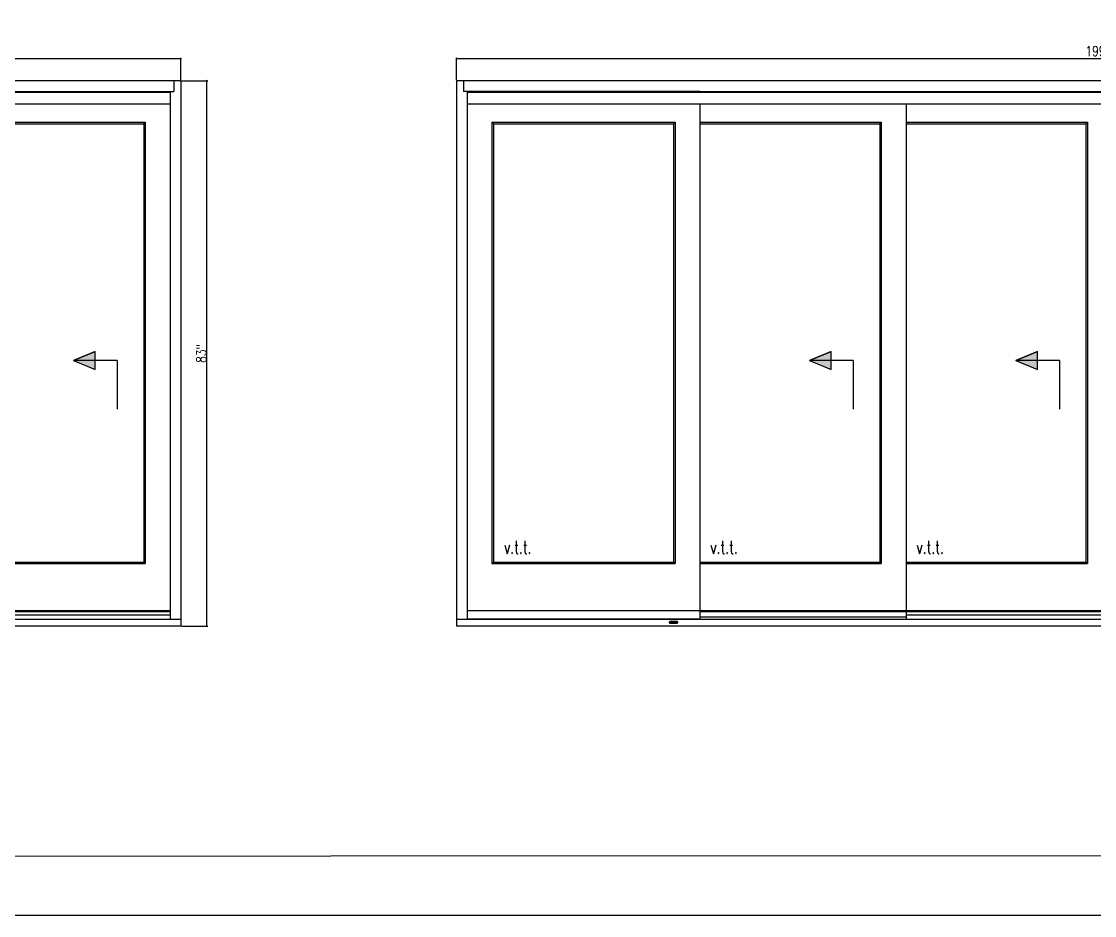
# Model space of a CAD drawing. Header units: inches. Extents: x 1985 to 11287, y 379 to 3234.
# Drawn here: x 8129.9 to 8293.2, y 1214.7 to 1350.8 of the extents above; entities that cross this region are included whole.
import ezdxf

# ---------------------------------------------------------------- set-up
doc = ezdxf.new("R2010")
doc.units = ezdxf.units.IN
doc.header["$MEASUREMENT"] = 0
doc.layers.get('0').update_dxf_attribs({"linetype": 'CONTINUOUS'})
doc.layers.get('Defpoints').update_dxf_attribs({"linetype": 'CONTINUOUS'})
for name, color, linetype in [('COTE1-1 99', 7, 'CONTINUOUS'), ('elevation 99', 7, 'CONTINUOUS'), ('opening side 99', 1, 'CONTINUOUS'), ('separation 99', 3, 'CONTINUOUS')]:
    doc.layers.add(name, color=color, linetype=linetype)
doc.styles.get("Standard").update_dxf_attribs({"font": 'txt.shx', "width": 0.8})
doc.dimstyles.new('Elevation', dxfattribs={"dimscale": 2, "dimtxt": 0.75, "dimasz": 0.0625, "dimexe": 0.0625, "dimexo": 0.0625, "dimgap": 0.0625, "dimtad": 1, "dimdec": 5, "dimzin": 0, "dimdsep": 46, "dimlunit": 5, "dimtxsty": 'Standard', "dimblk1": 'OBLIQUE', "dimblk2": 'OBLIQUE', "dimsah": 1, "dimcen": 2, "dimdle": 0.0625, "dimclrd": 1, "dimclre": 1, "dimadec": 1, "dimazin": 0, "dimtfac": 0.375, "dimtdec": 5, "dimtmove": 0, "dimatfit": 3, "dimldrblk": 'OBLIQUE', "dimfxl": 1, "dimfrac": 2, "dimtolj": 1, "dimtzin": 0, "dimarcsym": 0})

# ---------------------------------------------------------------- blocks, each defined once
blk = doc.blocks.new('_OBLIQUE')
at = {"color": 0, "linetype": 'ByBlock'}
blk.add_line((-0.5, -0.5), (0.5, 0.5), dxfattribs=at)
blk = doc.blocks.new('*D21')
at = {"layer": 'COTE1-1 99', "color": 1, "lineweight": -2, "transparency": 16777216}
for p, q in [((8154.26, 1341.73), (8158.27, 1341.73)), ((8158.14, 1258.61), (8158.14, 1341.86)), ((8154.26, 1258.73), (8158.27, 1258.73))]:
    blk.add_line(p, q, dxfattribs=at)
at = {"layer": 'Defpoints', "color": 0, "transparency": 16777216}
for p in [(8154.14, 1341.73), (8158.14, 1341.73), (8154.14, 1258.73)]:
    blk.add_point(p, dxfattribs=at)
at = {"layer": 'COTE1-1 99', "color": 1, "lineweight": -2, "transparency": 16777216, "xscale": 0.125, "yscale": 0.125, "zscale": 0.125}
for p, rotation in [((8158.14, 1341.73), 90), ((8158.14, 1258.73), 270)]:
    blk.add_blockref('_OBLIQUE', p, dxfattribs=dict(at, rotation=rotation))
at = {"layer": 'COTE1-1 99', "color": 0, "transparency": 16777216, "insert": (8157.27, 1300.23), "char_height": 1.5, "attachment_point": 5, "rotation": 90}
blk.add_mtext('\\A1;83"', dxfattribs=at)
blk = doc.blocks.new('*D22')
at = {"layer": 'COTE1-1 99', "color": 1, "lineweight": -2, "transparency": 16777216}
for p, q in [((8052.64, 1345.14), (8154.26, 1345.14)), ((8052.76, 1341.86), (8052.76, 1345.26)), ((8154.14, 1341.86), (8154.14, 1345.26))]:
    blk.add_line(p, q, dxfattribs=at)
at = {"layer": 'Defpoints', "color": 0, "transparency": 16777216}
for p in [(8154.14, 1345.14), (8052.76, 1341.73), (8154.14, 1341.73)]:
    blk.add_point(p, dxfattribs=at)
at = {"layer": 'COTE1-1 99', "color": 1, "lineweight": -2, "transparency": 16777216, "xscale": 0.125, "yscale": 0.125, "zscale": 0.125, "rotation": 180}
blk.add_blockref('_OBLIQUE', (8052.76, 1345.14), dxfattribs=at)
at = {"layer": 'COTE1-1 99', "color": 1, "lineweight": -2, "transparency": 16777216, "xscale": 0.125, "yscale": 0.125, "zscale": 0.125}
blk.add_blockref('_OBLIQUE', (8154.14, 1345.14), dxfattribs=at)
at = {"layer": 'COTE1-1 99', "color": 0, "transparency": 16777216, "insert": (8103.45, 1346.01), "char_height": 1.5, "attachment_point": 5}
blk.add_mtext('\\A1;101 3/8"', dxfattribs=at)
blk = doc.blocks.new('*D20')
at = {"layer": 'COTE1-1 99', "color": 1, "lineweight": -2, "transparency": 16777216}
for p, q in [((8195.99, 1345.14), (8395.74, 1345.14)), ((8196.12, 1341.86), (8196.12, 1345.26)), ((8395.62, 1341.86), (8395.62, 1345.26))]:
    blk.add_line(p, q, dxfattribs=at)
at = {"layer": 'Defpoints', "color": 0, "transparency": 16777216}
for p in [(8395.62, 1345.14), (8196.12, 1341.73), (8395.62, 1341.73)]:
    blk.add_point(p, dxfattribs=at)
at = {"layer": 'COTE1-1 99', "color": 1, "lineweight": -2, "transparency": 16777216, "xscale": 0.125, "yscale": 0.125, "zscale": 0.125, "rotation": 180}
blk.add_blockref('_OBLIQUE', (8196.12, 1345.14), dxfattribs=at)
at = {"layer": 'COTE1-1 99', "color": 1, "lineweight": -2, "transparency": 16777216, "xscale": 0.125, "yscale": 0.125, "zscale": 0.125}
blk.add_blockref('_OBLIQUE', (8395.62, 1345.14), dxfattribs=at)
at = {"layer": 'COTE1-1 99', "color": 0, "transparency": 16777216, "insert": (8295.87, 1346.01), "char_height": 1.5, "attachment_point": 5}
blk.add_mtext('\\A1;199 1/2"', dxfattribs=at)

msp = doc.modelspace()

# ---------------------------------------------------------------- hatches: boundary and pattern name
at = {"layer": 'opening side 99'}
h = msp.add_hatch(color=256, dxfattribs=at)
h.paths.add_polyline_path([(8141.147745, 1297.798863), (8141.147745, 1299.17521), (8137.82495, 1299.17521)])
h.paths.add_polyline_path([(8137.82495, 1299.17521), (8141.147745, 1299.17521), (8141.147745, 1300.551557)])
h = msp.add_hatch(color=256, dxfattribs=at)
h.paths.add_polyline_path([(8253.125749, 1297.798863), (8253.125749, 1299.17521), (8249.802954, 1299.17521)])
h.paths.add_polyline_path([(8249.802954, 1299.17521), (8253.125749, 1299.17521), (8253.125749, 1300.551557)])
h = msp.add_hatch(color=256, dxfattribs=at)
h.paths.add_polyline_path([(8284.500744, 1297.798863), (8284.500744, 1299.17521), (8281.177949, 1299.17521)])
h.paths.add_polyline_path([(8281.177949, 1299.17521), (8284.500744, 1299.17521), (8284.500744, 1300.551557)])

# ---------------------------------------------------------------- linework, layer by layer
at = {"layer": 'elevation 99'}
for p, q in [((8154.139644, 1341.730678), (8052.764654, 1341.730693)), ((8153.077144, 1341.730683), (8153.077144, 1340.105683)), ((8154.139644, 1341.730683), (8154.139644, 1258.730673)), ((8297.492643, 1341.730678), (8196.117653, 1341.730693)), ((8196.117653, 1341.730693), (8196.117653, 1258.730693)), ((8197.180153, 1341.730693), (8197.180153, 1340.105693)), ((8152.514644, 1339.980693), (8054.389654, 1339.980693)), ((8084.827169, 1340.105683), (8153.077144, 1340.105683)), ((8152.514644, 1340.105683), (8152.514644, 1259.79793)), ((8233.117653, 1340.105693), (8197.180153, 1340.105693)), ((8197.742653, 1340.105693), (8197.742653, 1259.797939)), ((8295.867643, 1339.980693), (8197.742653, 1339.980693)), ((8228.180168, 1340.105683), (8296.430143, 1340.105683)), ((8054.389654, 1338.259693), (8152.514644, 1338.259693)), ((8197.742653, 1338.259693), (8295.867643, 1338.259693)), ((8233.117653, 1338.259693), (8233.117653, 1259.847934)), ((8264.492648, 1338.259693), (8264.492648, 1259.79793)), ((8264.492648, 1338.259693), (8264.492648, 1259.79793)), ((8121.139649, 1335.436005), (8148.755711, 1335.436005)), ((8121.139649, 1335.168134), (8148.514639, 1335.168134)), ((8148.514639, 1335.168134), (8148.51458, 1268.485643)), ((8148.514639, 1335.168134), (8148.755711, 1335.436005)), ((8148.755711, 1335.436005), (8148.755652, 1268.244572)), ((8201.501587, 1335.436016), (8201.501528, 1268.244582)), ((8201.501587, 1335.436016), (8229.35872, 1335.436016)), ((8201.742658, 1335.168144), (8201.501587, 1335.436016)), ((8201.742658, 1335.168144), (8201.742599, 1268.485653)), ((8201.742658, 1335.168144), (8229.117648, 1335.168134)), ((8229.117648, 1335.168144), (8229.117589, 1268.485653)), ((8229.117648, 1335.168144), (8229.35872, 1335.436016)), ((8229.35872, 1335.436016), (8229.358661, 1268.244582)), ((8233.117653, 1335.168134), (8233.117594, 1268.485643)), ((8233.117653, 1335.436005), (8260.733715, 1335.436005)), ((8233.117653, 1335.168134), (8260.492643, 1335.168134)), ((8260.492643, 1335.168134), (8260.492584, 1268.485643)), ((8260.492643, 1335.168134), (8260.733715, 1335.436005)), ((8260.733715, 1335.436005), (8260.733656, 1268.244572)), ((8264.492648, 1335.436005), (8292.10871, 1335.436005)), ((8264.492648, 1335.168134), (8291.867638, 1335.168134)), ((8291.867638, 1335.168134), (8291.867579, 1268.485643)), ((8291.867638, 1335.168134), (8292.10871, 1335.436005)), ((8292.10871, 1335.436005), (8292.108651, 1268.244572)), ((8121.13959, 1268.485643), (8148.51458, 1268.485643)), ((8121.139649, 1268.244572), (8148.755652, 1268.244572)), ((8148.755652, 1268.244572), (8148.51458, 1268.485643)), ((8201.501528, 1268.244582), (8201.742599, 1268.485653)), ((8201.501528, 1268.244582), (8229.358661, 1268.244582)), ((8201.742599, 1268.485653), (8229.117589, 1268.485643)), ((8229.358661, 1268.244582), (8229.117589, 1268.485653)), ((8233.117594, 1268.485643), (8260.492584, 1268.485643)), ((8233.117653, 1268.244572), (8260.733656, 1268.244572)), ((8260.733656, 1268.244572), (8260.492584, 1268.485643)), ((8264.492589, 1268.485643), (8291.867579, 1268.485643)), ((8264.492648, 1268.244572), (8292.108651, 1268.244572)), ((8292.108651, 1268.244572), (8291.867579, 1268.485643)), ((8121.139649, 1261.110683), (8152.514644, 1261.110683)), ((8121.139649, 1260.950683), (8152.514644, 1260.950683)), ((8121.139649, 1260.450924), (8152.514644, 1260.450919)), ((8197.742653, 1261.110683), (8233.117653, 1261.110683)), ((8233.117653, 1261.110683), (8264.492648, 1261.110683)), ((8233.117653, 1260.950683), (8264.492648, 1260.950683)), ((8264.492648, 1261.110683), (8295.867643, 1261.110683)), ((8264.492648, 1260.950683), (8295.867643, 1260.950683)), ((8264.492648, 1260.450924), (8295.867643, 1260.450919)), ((8052.764654, 1259.797939), (8154.139644, 1259.797924)), ((8196.117653, 1259.797939), (8228.180168, 1259.797929)), ((8196.117653, 1259.797939), (8297.492643, 1259.797924)), ((8197.742653, 1259.847939), (8233.117653, 1259.847934)), ((8229.617856, 1259.45416), (8228.617653, 1259.45416)), ((8229.617856, 1259.141685), (8228.617653, 1259.141685)), ((8229.586403, 1259.397935), (8228.648903, 1259.397935)), ((8228.648903, 1259.397935), (8228.648903, 1259.197935)), ((8229.586403, 1259.197935), (8228.648903, 1259.197935)), ((8229.586403, 1259.397935), (8229.586403, 1259.197935)), ((8233.117653, 1260.157934), (8264.492648, 1260.157929)), ((8154.139644, 1258.730673), (8089.764654, 1258.730693)), ((8266.117648, 1258.730683), (8196.117653, 1258.730693)), ((8266.117648, 1258.730683), (8228.180168, 1258.730683)), ((8266.117648, 1258.730683), (8233.117653, 1258.730693)), ((8297.492643, 1258.730673), (8233.117653, 1258.730693)), ((8266.117648, 1258.730683), (8234.680168, 1258.730683)), ((8266.117648, 1258.730683), (8234.680168, 1258.730683))]:
    msp.add_line(p, q, dxfattribs=at)
for centre, start, end in [((8228.617653, 1259.297935), 88.9758029, 270.00000755), ((8229.617653, 1259.297935), 269.92560399, 91.02150595)]:
    msp.add_arc(centre, 0.15625, start, end, dxfattribs=at)
at = {"layer": 'opening side 99'}
for p, q in [((8137.82495, 1299.17521), (8141.147745, 1300.551557)), ((8141.147745, 1300.551557), (8137.82495, 1299.17521)), ((8141.147745, 1297.798863), (8141.147745, 1300.551557)), ((8249.802954, 1299.17521), (8253.125749, 1300.551557)), ((8253.125749, 1300.551557), (8249.802954, 1299.17521)), ((8253.125749, 1297.798863), (8253.125749, 1300.551557)), ((8281.177949, 1299.17521), (8284.500744, 1300.551557)), ((8284.500744, 1300.551557), (8281.177949, 1299.17521)), ((8284.500744, 1297.798863), (8284.500744, 1300.551557)), ((8144.470541, 1299.17521), (8137.82495, 1299.17521)), ((8137.82495, 1299.17521), (8141.147745, 1297.798863)), ((8144.470541, 1299.17521), (8144.470541, 1291.766359)), ((8256.448545, 1299.17521), (8249.802954, 1299.17521)), ((8249.802954, 1299.17521), (8253.125749, 1297.798863)), ((8256.448545, 1299.17521), (8256.448545, 1291.766359)), ((8287.82354, 1299.17521), (8281.177949, 1299.17521)), ((8281.177949, 1299.17521), (8284.500744, 1297.798863)), ((8287.82354, 1299.17521), (8287.82354, 1291.766359))]:
    msp.add_line(p, q, dxfattribs=at)
at = {"layer": 'separation 99'}
msp.add_lwpolyline([(7701.579679, 1953.271229), (8788.245413, 1953.271229), (8788.245413, 1214.666641), (7701.579679, 1214.666641)], close=True, dxfattribs=at)
at = {"layer": 'separation 99', "color": 3}
msp.add_lwpolyline([(7876.573778, 1460.358828), (8777.601674, 1460.629696), (8777.601674, 1223.895804), (7876.573778, 1223.624935)], close=True, dxfattribs=at)

# ---------------------------------------------------------------- texts
at = {"layer": 'elevation 99', "width": 0.7}
for p in [(8203.322534, 1269.730665), (8234.697588, 1269.730906), (8266.072524, 1269.730906)]:
    msp.add_text('v.t.t.', height=2, dxfattribs=at).set_placement(p)

# ---------------------------------------------------------------- dimensions: what is measured, and where the dimension line sits
at = {"layer": 'COTE1-1 99'}
for base, p1, p2, picture, middle in [((8154.139644, 1345.13836), (8052.764654, 1341.730693), (8154.139644, 1341.730678), '*D22', (8103.452149, 1346.01336)), ((8395.617633, 1345.13836), (8196.117653, 1341.730693), (8395.617633, 1341.730678), '*D20', (8295.867643, 1346.01336))]:
    dim = msp.add_linear_dim(base=base, p1=p1, p2=p2, dimstyle='Elevation', override={"dimpost": '"'}, dxfattribs=at)
    dim.commit()
    dim.dimension.update_dxf_attribs({"geometry": picture, "text_midpoint": middle})
dim = msp.add_linear_dim(base=(8158.143198, 1341.730683), p1=(8154.139644, 1258.730683), p2=(8154.139644, 1341.730683), angle=90, dimstyle='Elevation', override={"dimpost": '"'}, dxfattribs=at)
dim.commit()
dim.dimension.update_dxf_attribs({"geometry": '*D21', "text_midpoint": (8157.268198, 1300.230683)})

doc.saveas('drawing.dxf')
